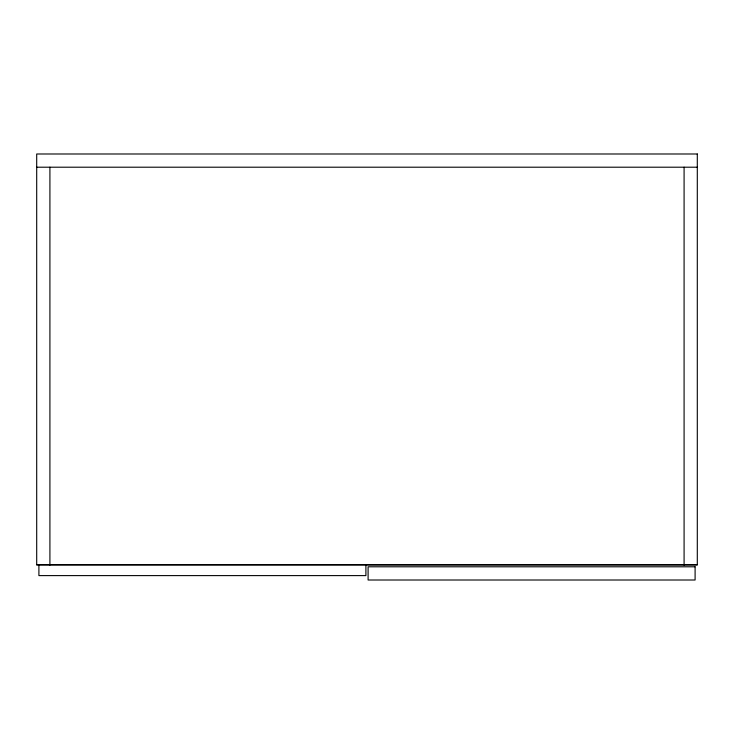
<?xml version="1.0" encoding="UTF-8"?>
<svg xmlns="http://www.w3.org/2000/svg" width="734" height="734" viewBox="0 0 734 734"><rect width="100%" height="100%" fill="white"/><g stroke="black" fill="none" stroke-linecap="round" stroke-linejoin="round"><path stroke-width="1.1" d="M36.7 167.205L697.3 167.205M36.7 564.593L697.3 564.593M684.088 167.205L684.088 565.033M365.899 564.593L365.899 575.603L38.902 575.603L38.902 564.593M49.912 167.205L49.912 565.033M697.3 153.993L36.7 153.993L36.7 565.033L697.3 565.033L697.3 153.993M695.098 566.795L368.101 566.795L368.101 580.007L695.098 580.007L695.098 566.795"/></g></svg>
